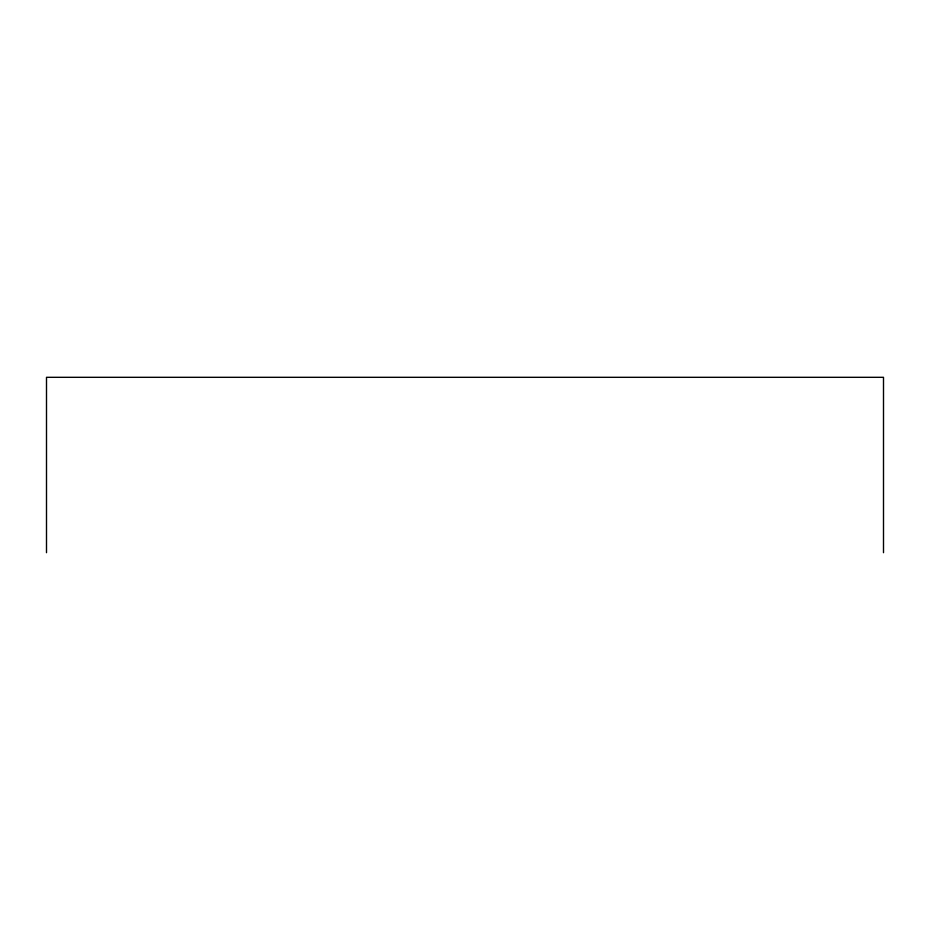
<?xml version="1.0" encoding="UTF-8"?>
<svg xmlns="http://www.w3.org/2000/svg" width="930" height="930" viewBox="0 0 930 930"><rect width="100%" height="100%" fill="white"/><g stroke="black" fill="none" stroke-linecap="round" stroke-linejoin="round"><path stroke-width="1.4" d="M883.5 552.687L883.5 377.313L46.5 377.313L46.5 552.687"/></g></svg>
